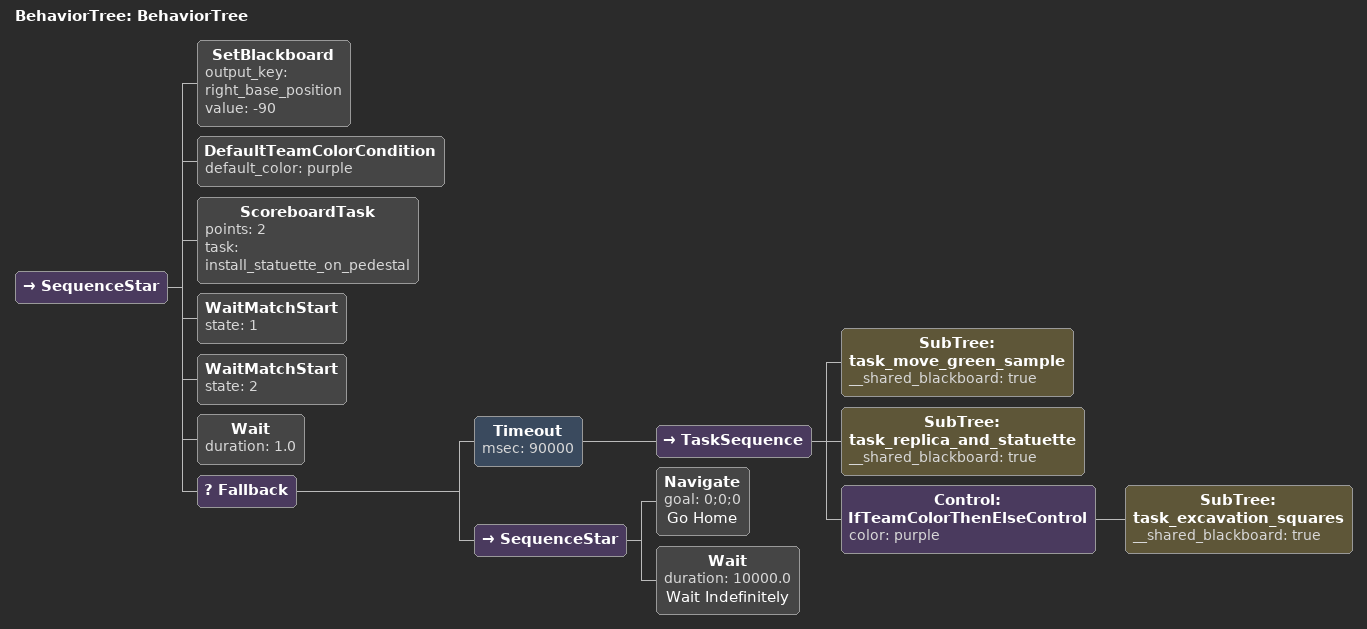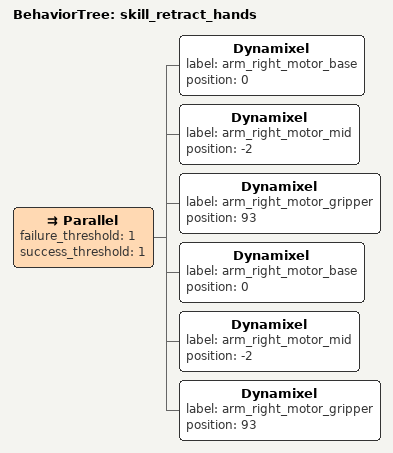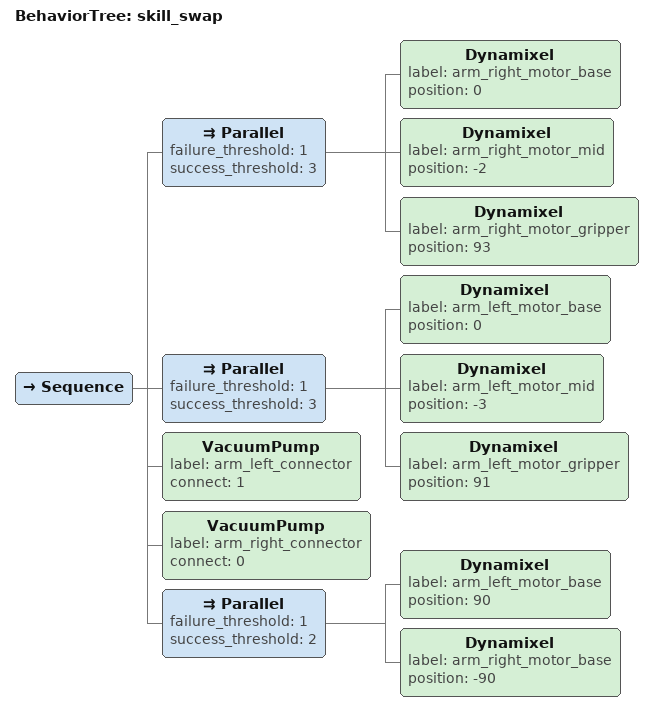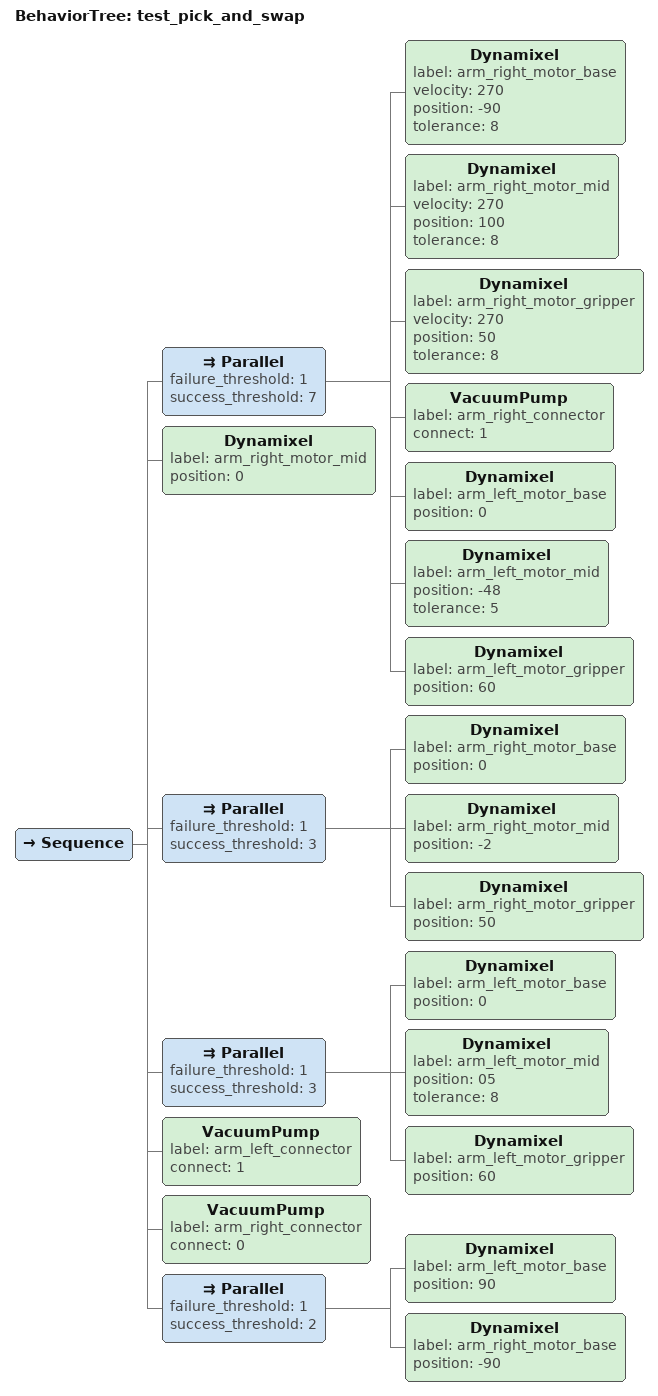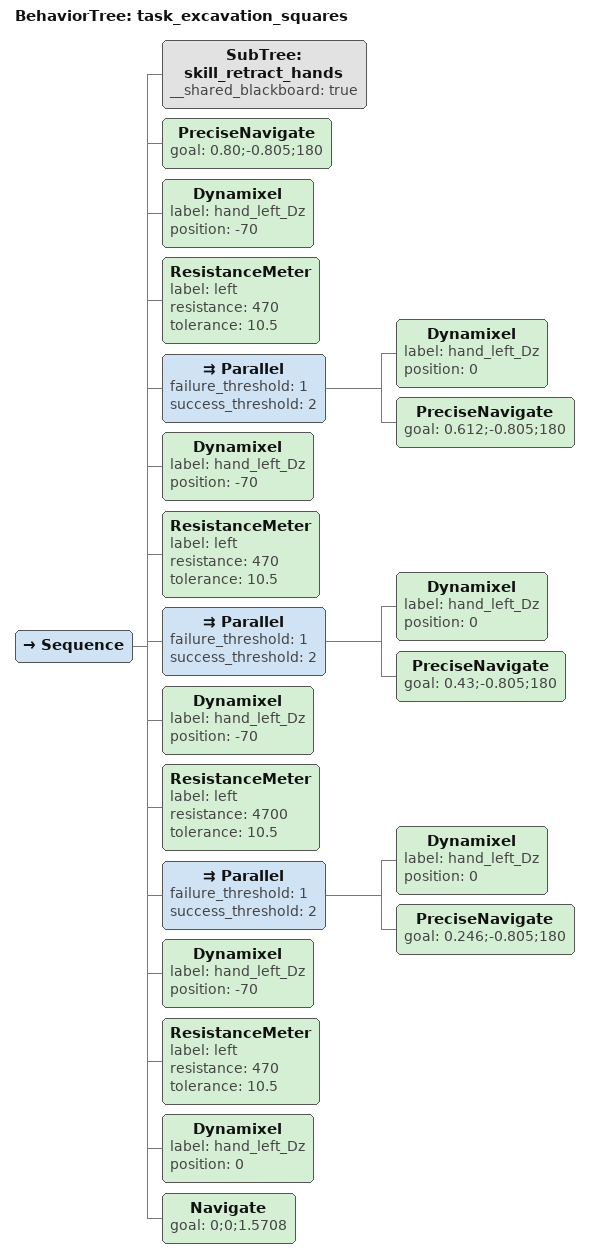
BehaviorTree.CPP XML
<BehaviorTree ID="BehaviorTree">
    <SequenceStar>
        <SetBlackboard output_key="right_base_position" value="-90"/>

        <DefaultTeamColorCondition default_color="purple"/>
        <ScoreboardTask points="2" task="install_statuette_on_pedestal"/>
        <WaitMatchStart state="1"/>
        <WaitMatchStart state="2"/>
        <Wait duration="1.0"/>

        <Fallback>
            <Timeout msec="90000">
                <TaskSequence>
                    <SubTree ID="task_move_green_sample" __shared_blackboard="true"/>
                    <SubTree ID="task_replica_and_statuette" __shared_blackboard="true"/>
                    <Control ID="IfTeamColorThenElseControl" color="purple">
                        <SubTree ID="task_excavation_squares" __shared_blackboard="true"/>
                    </Control>
                </TaskSequence>
            </Timeout>
            <SequenceStar>
                <Navigate goal="0;0;0" name="Go Home"/>
                <Wait duration="10000.0" name="Wait Indefinitely"/>
            </SequenceStar>
        </Fallback>

    </SequenceStar>
</BehaviorTree>

<BehaviorTree ID="skill_retract_hands">
    <Parallel failure_threshold="1" success_threshold="1">
        <Dynamixel label="arm_right_motor_base" position="0"/>
        <Dynamixel label="arm_right_motor_mid" position="-2"/>
        <Dynamixel label="arm_right_motor_gripper" position="93"/>
        <Dynamixel label="arm_right_motor_base" position="0"/>
        <Dynamixel label="arm_right_motor_mid" position="-2"/>
        <Dynamixel label="arm_right_motor_gripper" position="93"/>
    </Parallel>
</BehaviorTree>

<BehaviorTree ID="skill_swap">
    <Sequence>
        <Parallel failure_threshold="1" success_threshold="3">
            <Dynamixel label="arm_right_motor_base" position="0"/>
            <Dynamixel label="arm_right_motor_mid" position="-2"/>
            <Dynamixel label="arm_right_motor_gripper" position="93"/>
        </Parallel>
        <Parallel failure_threshold="1" success_threshold="3">
            <Dynamixel label="arm_left_motor_base" position="0"/>
            <Dynamixel label="arm_left_motor_mid" position="-3"/>
            <Dynamixel label="arm_left_motor_gripper" position="91"/>
        </Parallel>
        <VacuumPump label="arm_left_connector" connect="1"/>
        <VacuumPump label="arm_right_connector" connect="0"/>
        <Parallel failure_threshold="1" success_threshold="2">
            <Dynamixel label="arm_left_motor_base" position="90"/>
            <Dynamixel label="arm_right_motor_base" position="-90"/>
        </Parallel>
    </Sequence>
</BehaviorTree>

<BehaviorTree ID="test_pick_and_swap">
    <Sequence>
        <Parallel failure_threshold="1" success_threshold="7">
            <Dynamixel label="arm_right_motor_base" velocity="270" position="-90" tolerance="8"/>
            <Dynamixel label="arm_right_motor_mid" velocity="270" position="100" tolerance="8"/>
            <Dynamixel label="arm_right_motor_gripper" velocity="270" position="50" tolerance="8"/>
            <VacuumPump label="arm_right_connector" connect="1"/>
            <Dynamixel label="arm_left_motor_base" position="0"/>
            <Dynamixel label="arm_left_motor_mid" position="-48" tolerance="5"/>
            <Dynamixel label="arm_left_motor_gripper" position="60"/>
        </Parallel>
        <Dynamixel label="arm_right_motor_mid" position="0"/>
        <Parallel failure_threshold="1" success_threshold="3">
            <Dynamixel label="arm_right_motor_base" position="0"/>
            <Dynamixel label="arm_right_motor_mid" position="-2"/>
            <Dynamixel label="arm_right_motor_gripper" position="50"/>
        </Parallel>
        <Parallel failure_threshold="1" success_threshold="3">
            <Dynamixel label="arm_left_motor_base" position="0"/>
            <Dynamixel label="arm_left_motor_mid" position="05" tolerance="8"/>
            <Dynamixel label="arm_left_motor_gripper" position="60"/>
        </Parallel>
        <VacuumPump label="arm_left_connector" connect="1"/>
        <VacuumPump label="arm_right_connector" connect="0"/>
        <Parallel failure_threshold="1" success_threshold="2">
            <Dynamixel label="arm_left_motor_base" position="90"/>
            <Dynamixel label="arm_right_motor_base" position="-90"/>
        </Parallel>
    </Sequence>
</BehaviorTree>

<BehaviorTree ID="task_excavation_squares">
    <Sequence>
        <SubTree ID="skill_retract_hands" __shared_blackboard="true"/>
        <PreciseNavigate goal="0.80;-0.805;180"/>
        <Dynamixel label="hand_left_Dz" position="-70"/>
        <ResistanceMeter label="left" resistance="470" tolerance="10.5"/>
        <Parallel failure_threshold="1" success_threshold="2">
            <Dynamixel label="hand_left_Dz" position="0"/>
            <PreciseNavigate goal="0.612;-0.805;180"/>
        </Parallel>
        <Dynamixel label="hand_left_Dz" position="-70"/>
        <ResistanceMeter label="left" resistance="470" tolerance="10.5"/>
        <Parallel failure_threshold="1" success_threshold="2">
            <Dynamixel label="hand_left_Dz" position="0"/>
            <PreciseNavigate goal="0.43;-0.805;180"/>
        </Parallel>
        <Dynamixel label="hand_left_Dz" position="-70"/>
        <ResistanceMeter label="left" resistance="4700" tolerance="10.5"/>
        <Parallel failure_threshold="1" success_threshold="2">
            <Dynamixel label="hand_left_Dz" position="0"/>
            <PreciseNavigate goal="0.246;-0.805;180"/>
        </Parallel>
        <Dynamixel label="hand_left_Dz" position="-70"/>
        <ResistanceMeter label="left" resistance="470" tolerance="10.5"/>
        <Dynamixel label="hand_left_Dz" position="0"/>
        <Navigate goal="0;0;1.5708"/>
    </Sequence>
</BehaviorTree>
